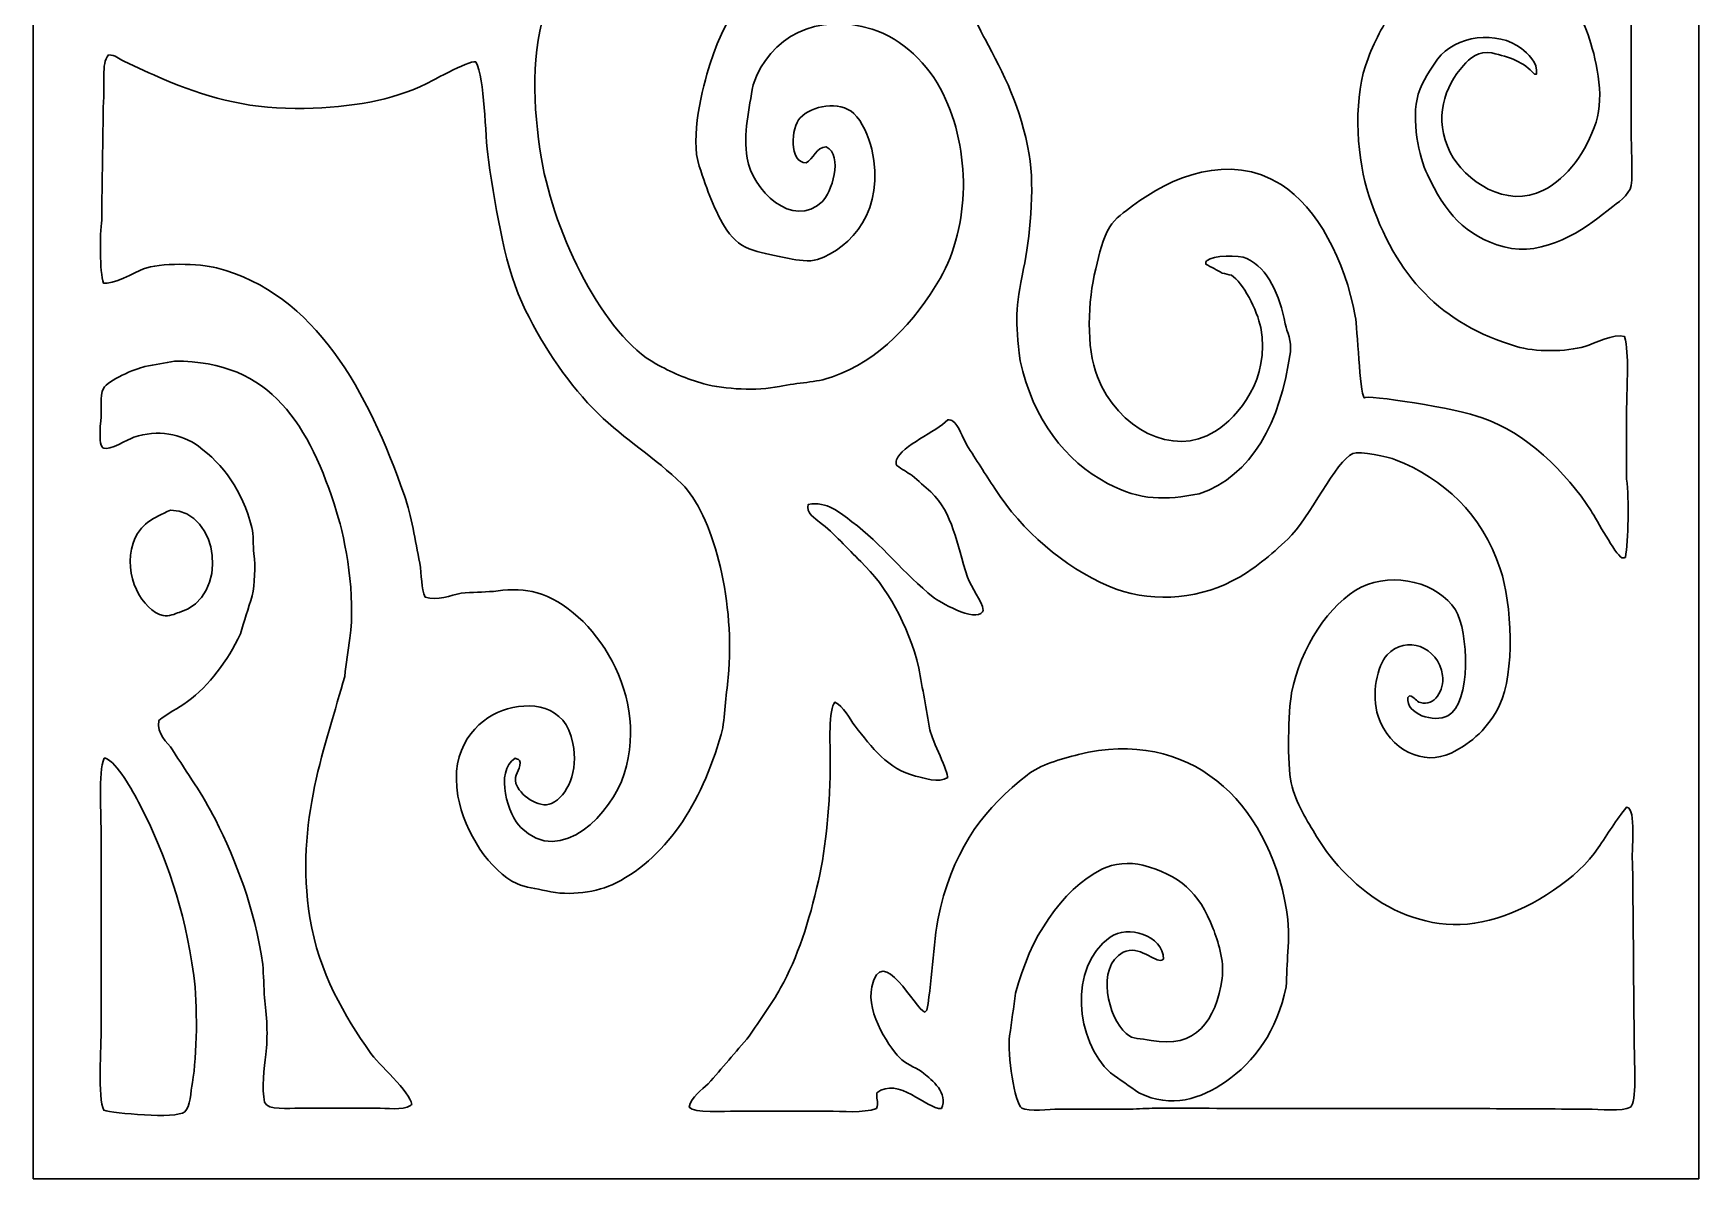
# Model space of a CAD drawing. Header units: centimetres. Extents: x 7.5 to 13.2, y -9 to 9.
# Drawn here: x 7.54 to 13.23, y -9 to -5.08 of the extents above; entities that cross this region are included whole.
import ezdxf

# ---------------------------------------------------------------- set-up
doc = ezdxf.new("R2010")
doc.units = ezdxf.units.CM
doc.header["$MEASUREMENT"] = 0
doc.layers.add('layer 1', color=7, linetype='Continuous')

msp = doc.modelspace()

# ---------------------------------------------------------------- linework, layer by layer
at = {"layer": 'layer 1', "color": 250, "lineweight": 30}
for points, knots in [([(7.53544, 9.00077), (7.53544, 9.00077), (13.22824, 9.00077), (13.22824, 9.00077), (13.22824, 9.00077), (13.22824, 9.00077), (13.22824, -9.00021), (13.22824, -9.00021), (13.22824, -9.00021), (13.22824, -9.00021), (7.53544, -9.00021), (7.53544, -9.00021), (7.53544, -9.00021), (7.53544, -9.00021), (7.53544, 9.00077), (7.53544, 9.00077)], [0, 0, 0, 0, 0.2, 0.2, 0.2, 0.2, 0.4, 0.4, 0.4, 0.4, 0.6, 0.6, 0.6, 0.6, 1, 1, 1, 1]), ([(12.9835, -3.24651), (12.98734, -3.24834), (12.99118, -3.25014), (12.99505, -3.25187), (12.99505, -3.25187), (13.00319, -3.31636), (13.00085, -3.40249), (13.00085, -3.47782), (13.00085, -3.47782), (13.00085, -3.59739), (13.00085, -3.71695), (13.00085, -3.83646), (13.00085, -3.83646), (12.9999, -4.2232), (12.99888, -4.60996), (12.99797, -4.99671), (12.99797, -4.99671), (12.99797, -5.14609), (12.99797, -5.29556), (12.99797, -5.44495), (12.99797, -5.44495), (12.99797, -5.48575), (13.00509, -5.59507), (12.99361, -5.61716), (12.99361, -5.61716), (12.9767, -5.64968), (12.94012, -5.67099), (12.91388, -5.69245), (12.91388, -5.69245), (12.84099, -5.75223), (12.69888, -5.85146), (12.56307, -5.81438), (12.56307, -5.81438), (12.4285, -5.77772), (12.36134, -5.69478), (12.3007, -5.5669), (12.3007, -5.5669), (12.27314, -5.5088), (12.24352, -5.37914), (12.26988, -5.29216), (12.26988, -5.29216), (12.28466, -5.24331), (12.31225, -5.21027), (12.33541, -5.17254), (12.33541, -5.17254), (12.39585, -5.09071), (12.5407, -5.0732), (12.6225, -5.13656), (12.6225, -5.13656), (12.6417, -5.15141), (12.68177, -5.18439), (12.67327, -5.2244), (12.67327, -5.2244), (12.6713, -5.2244), (12.66937, -5.2244), (12.66749, -5.2244), (12.66749, -5.2244), (12.62861, -5.18145), (12.58389, -5.16568), (12.52105, -5.1515), (12.52105, -5.1515), (12.47719, -5.14163), (12.44433, -5.17158), (12.42394, -5.19393), (12.42394, -5.19393), (12.3607, -5.2631), (12.31994, -5.37641), (12.37894, -5.49158), (12.37894, -5.49158), (12.4277, -5.58668), (12.5711, -5.68694), (12.69791, -5.62071), (12.69791, -5.62071), (12.78099, -5.57734), (12.84309, -5.49061), (12.87761, -5.38764), (12.87761, -5.38764), (12.90803, -5.29688), (12.87512, -5.1599), (12.85011, -5.08998), (12.85011, -5.08998), (12.8102, -4.97821), (12.7477, -4.89235), (12.65584, -4.84609), (12.65584, -4.84609), (12.47596, -4.7553), (12.26084, -4.88511), (12.1804, -5.00927), (12.1804, -5.00927), (12.14473, -5.0642), (12.11198, -5.12566), (12.08906, -5.19571), (12.08906, -5.19571), (12.0464, -5.32594), (12.06145, -5.52114), (12.10062, -5.63862), (12.10062, -5.63862), (12.19497, -5.92117), (12.34742, -6.07614), (12.60514, -6.15508), (12.60514, -6.15508), (12.6663, -6.17385), (12.77671, -6.17344), (12.83849, -6.15508), (12.83849, -6.15508), (12.87198, -6.14514), (12.9383, -6.10893), (12.97476, -6.12104), (12.97476, -6.12104), (12.99182, -6.18203), (12.98201, -6.28695), (12.98201, -6.36312), (12.98201, -6.36312), (12.98201, -6.44501), (12.98201, -6.52692), (12.98201, -6.60875), (12.98201, -6.60875), (12.9903, -6.6775), (12.98799, -6.81899), (12.97766, -6.87592), (12.97766, -6.87592), (12.97624, -6.87654), (12.97476, -6.87719), (12.97335, -6.87775), (12.97335, -6.87775), (12.97094, -6.87775), (12.96845, -6.87775), (12.96607, -6.87775), (12.96607, -6.87775), (12.94084, -6.86248), (12.88143, -6.74949), (12.86027, -6.71637), (12.86027, -6.71637), (12.77635, -6.5855), (12.63604, -6.44764), (12.4877, -6.39895), (12.4877, -6.39895), (12.40837, -6.3668), (12.08681, -6.31799), (12.08475, -6.33081), (12.08475, -6.33081), (12.06929, -6.30895), (12.06223, -6.0937), (12.05428, -6.05105), (12.05428, -6.05105), (12.01866, -5.86136), (11.92573, -5.67966), (11.80054, -5.60096), (11.80054, -5.60096), (11.62417, -5.49012), (11.42184, -5.57509), (11.29324, -5.67449), (11.29324, -5.67449), (11.26622, -5.69534), (11.23339, -5.7153), (11.21489, -5.74624), (11.21489, -5.74624), (11.19069, -5.78688), (11.18049, -5.83557), (11.16709, -5.88972), (11.16709, -5.88972), (11.14021, -5.99815), (11.13306, -6.15744), (11.17288, -6.25907), (11.17288, -6.25907), (11.24169, -6.43462), (11.43118, -6.53669), (11.5744, -6.44558), (11.5744, -6.44558), (11.65552, -6.3941), (11.76398, -6.2668), (11.73097, -6.09056), (11.73097, -6.09056), (11.71993, -6.03149), (11.66944, -5.93459), (11.631, -5.91122), (11.631, -5.91122), (11.62033, -5.9088), (11.60973, -5.90646), (11.59907, -5.90405), (11.59907, -5.90405), (11.58072, -5.89389), (11.56233, -5.88367), (11.54395, -5.87357), (11.54395, -5.87357), (11.54395, -5.87059), (11.54395, -5.86761), (11.54395, -5.86459), (11.54395, -5.86459), (11.54544, -5.86343), (11.54686, -5.86222), (11.54831, -5.86104), (11.54831, -5.86104), (11.56519, -5.84334), (11.65813, -5.84177), (11.68317, -5.85386), (11.68317, -5.85386), (11.75755, -5.88968), (11.79446, -5.9769), (11.81512, -6.07799), (11.81512, -6.07799), (11.82076, -6.10583), (11.83753, -6.13698), (11.83245, -6.173), (11.83245, -6.173), (11.79793, -6.41715), (11.70131, -6.59616), (11.52077, -6.65895), (11.52077, -6.65895), (11.40427, -6.67987), (11.32179, -6.68356), (11.20768, -6.62309), (11.20768, -6.62309), (11.06343, -6.54661), (10.95233, -6.40343), (10.90904, -6.20349), (10.90904, -6.20349), (10.89143, -6.06234), (10.89148, -6.02792), (10.92067, -5.8879), (10.92067, -5.8879), (10.94131, -5.78893), (10.95988, -5.61839), (10.93948, -5.49876), (10.93948, -5.49876), (10.91199, -5.33723), (10.85155, -5.22074), (10.78875, -5.10427), (10.78875, -5.10427), (10.76347, -5.05744), (10.73741, -4.99301), (10.70177, -4.95902), (10.70177, -4.95902), (10.64933, -4.90904), (10.56832, -4.87048), (10.50026, -4.84425), (10.50026, -4.84425), (10.4013, -4.80612), (10.29488, -4.78743), (10.19294, -4.81735), (10.19294, -4.81735), (10.0132, -4.87013), (9.91015, -4.99382), (9.84797, -5.19032), (9.84797, -5.19032), (9.82315, -5.26857), (9.77943, -5.44106), (9.8117, -5.53823), (9.8117, -5.53823), (9.83918, -5.62108), (9.86488, -5.69346), (9.90594, -5.75702), (9.90594, -5.75702), (9.95366, -5.83098), (10.02656, -5.83383), (10.11902, -5.85386), (10.11902, -5.85386), (10.14578, -5.85963), (10.18832, -5.8667), (10.21618, -5.85741), (10.21618, -5.85741), (10.33255, -5.81853), (10.44878, -5.68686), (10.40172, -5.48084), (10.40172, -5.48084), (10.39166, -5.43689), (10.36771, -5.38371), (10.34082, -5.35889), (10.34082, -5.35889), (10.29017, -5.31228), (10.19644, -5.33209), (10.15671, -5.37328), (10.15671, -5.37328), (10.12573, -5.40544), (10.11751, -5.52632), (10.17701, -5.5275), (10.17701, -5.5275), (10.20189, -5.51272), (10.21324, -5.47351), (10.24511, -5.47191), (10.24511, -5.47191), (10.30674, -5.5029), (10.2622, -5.63125), (10.23205, -5.66018), (10.23205, -5.66018), (10.13183, -5.7564), (9.9925, -5.61916), (9.97545, -5.51132), (9.97545, -5.51132), (9.96214, -5.42676), (9.98206, -5.3425), (9.99582, -5.26032), (9.99582, -5.26032), (10.05207, -5.09611), (10.21466, -5.01056), (10.40315, -5.07022), (10.40315, -5.07022), (10.50659, -5.10295), (10.59515, -5.18945), (10.64523, -5.29078), (10.64523, -5.29078), (10.74074, -5.48392), (10.73801, -5.74254), (10.6351, -5.92203), (10.6351, -5.92203), (10.54976, -6.07072), (10.42588, -6.20409), (10.26688, -6.25907), (10.26688, -6.25907), (10.20788, -6.27952), (10.15256, -6.27765), (10.08568, -6.29139), (10.08568, -6.29139), (10.00686, -6.30759), (9.9009, -6.30159), (9.8276, -6.2824), (9.8276, -6.2824), (9.76916, -6.26708), (9.71385, -6.2418), (9.66384, -6.21423), (9.66384, -6.21423), (9.48769, -6.11746), (9.31728, -5.77707), (9.2724, -5.51315), (9.2724, -5.51315), (9.24278, -5.33846), (9.23617, -5.13687), (9.2913, -4.98769), (9.2913, -4.98769), (9.30536, -4.94959), (9.37084, -4.90393), (9.39853, -4.87656), (9.39853, -4.87656), (9.47712, -4.7988), (9.55686, -4.66968), (9.61017, -4.56096), (9.61017, -4.56096), (9.66041, -4.45856), (9.69543, -4.34446), (9.73485, -4.2292), (9.73485, -4.2292), (9.74556, -4.19798), (9.75718, -4.11276), (9.77836, -4.10013), (9.77836, -4.10013), (9.79511, -4.09061), (9.83318, -4.1175), (9.85081, -4.12517), (9.85081, -4.12517), (9.88511, -4.14011), (10.00081, -4.1677), (10.04941, -4.15565), (10.04941, -4.15565), (10.07021, -4.15052), (10.11434, -4.11385), (10.13639, -4.11981), (10.13639, -4.11981), (10.16831, -4.12845), (10.19099, -4.2135), (10.20743, -4.24709), (10.20743, -4.24709), (10.2471, -4.32826), (10.29992, -4.40089), (10.34659, -4.47489), (10.34659, -4.47489), (10.38933, -4.52185), (10.43184, -4.56905), (10.47417, -4.61656), (10.47417, -4.61656), (10.59723, -4.72356), (10.73041, -4.79913), (10.90904, -4.84068), (10.90904, -4.84068), (10.99514, -4.86067), (11.08059, -4.84609), (11.16709, -4.84609), (11.16709, -4.84609), (11.25444, -4.82797), (11.34544, -4.81697), (11.42073, -4.77972), (11.42073, -4.77972), (11.47437, -4.75324), (11.52592, -4.71149), (11.57296, -4.67574), (11.57296, -4.67574), (11.69715, -4.58137), (11.80737, -4.4827), (11.89478, -4.34394), (11.89478, -4.34394), (11.95677, -4.2456), (12.00067, -4.13257), (12.04843, -4.01578), (12.04843, -4.01578), (12.062, -3.98264), (12.06792, -3.90543), (12.10352, -3.90102), (12.10352, -3.90102), (12.12992, -3.91849), (12.19478, -4.08173), (12.21667, -4.1234), (12.21667, -4.1234), (12.31234, -4.30658), (12.47972, -4.53991), (12.65002, -4.62729), (12.65002, -4.62729), (12.70258, -4.65422), (12.77455, -4.70686), (12.85447, -4.68827), (12.85447, -4.68827), (12.85684, -4.68528), (12.85928, -4.68225), (12.86172, -4.67925), (12.86172, -4.67925), (12.8608, -4.64239), (12.82834, -4.60258), (12.81384, -4.57706), (12.81384, -4.57706), (12.78011, -4.51757), (12.74549, -4.44464), (12.72252, -4.3762), (12.72252, -4.3762), (12.67644, -4.2387), (12.67141, -3.99967), (12.69501, -3.82211), (12.69501, -3.82211), (12.69646, -3.77551), (12.69791, -3.72891), (12.69936, -3.68222), (12.69936, -3.68222), (12.70895, -3.60935), (12.69163, -3.53245), (12.68336, -3.47065), (12.68336, -3.47065), (12.68066, -3.45036), (12.68026, -3.40123), (12.68776, -3.38998), (12.68776, -3.38998), (12.69547, -3.37842), (12.81618, -3.3652), (12.83703, -3.35771), (12.83703, -3.35771), (12.89535, -3.33661), (12.94217, -3.28959), (12.9835, -3.24651)], [0, 0, 0, 0, 0.0089286, 0.0089286, 0.0089286, 0.0089286, 0.0178571, 0.0178571, 0.0178571, 0.0178571, 0.0267857, 0.0267857, 0.0267857, 0.0267857, 0.0357143, 0.0357143, 0.0357143, 0.0357143, 0.0446429, 0.0446429, 0.0446429, 0.0446429, 0.0535714, 0.0535714, 0.0535714, 0.0535714, 0.0625, 0.0625, 0.0625, 0.0625, 0.0714286, 0.0714286, 0.0714286, 0.0714286, 0.0803571, 0.0803571, 0.0803571, 0.0803571, 0.0892857, 0.0892857, 0.0892857, 0.0892857, 0.0982143, 0.0982143, 0.0982143, 0.0982143, 0.1071429, 0.1071429, 0.1071429, 0.1071429, 0.1160714, 0.1160714, 0.1160714, 0.1160714, 0.125, 0.125, 0.125, 0.125, 0.1339286, 0.1339286, 0.1339286, 0.1339286, 0.1428571, 0.1428571, 0.1428571, 0.1428571, 0.1517857, 0.1517857, 0.1517857, 0.1517857, 0.1607143, 0.1607143, 0.1607143, 0.1607143, 0.1696429, 0.1696429, 0.1696429, 0.1696429, 0.1785714, 0.1785714, 0.1785714, 0.1785714, 0.1875, 0.1875, 0.1875, 0.1875, 0.1964286, 0.1964286, 0.1964286, 0.1964286, 0.2053571, 0.2053571, 0.2053571, 0.2053571, 0.2142857, 0.2142857, 0.2142857, 0.2142857, 0.2232143, 0.2232143, 0.2232143, 0.2232143, 0.2321429, 0.2321429, 0.2321429, 0.2321429, 0.2410714, 0.2410714, 0.2410714, 0.2410714, 0.25, 0.25, 0.25, 0.25, 0.2589286, 0.2589286, 0.2589286, 0.2589286, 0.2678571, 0.2678571, 0.2678571, 0.2678571, 0.2767857, 0.2767857, 0.2767857, 0.2767857, 0.2857143, 0.2857143, 0.2857143, 0.2857143, 0.2946429, 0.2946429, 0.2946429, 0.2946429, 0.3035714, 0.3035714, 0.3035714, 0.3035714, 0.3125, 0.3125, 0.3125, 0.3125, 0.3214286, 0.3214286, 0.3214286, 0.3214286, 0.3303571, 0.3303571, 0.3303571, 0.3303571, 0.3392857, 0.3392857, 0.3392857, 0.3392857, 0.3482143, 0.3482143, 0.3482143, 0.3482143, 0.3571429, 0.3571429, 0.3571429, 0.3571429, 0.3660714, 0.3660714, 0.3660714, 0.3660714, 0.375, 0.375, 0.375, 0.375, 0.3839286, 0.3839286, 0.3839286, 0.3839286, 0.3928571, 0.3928571, 0.3928571, 0.3928571, 0.4017857, 0.4017857, 0.4017857, 0.4017857, 0.4107143, 0.4107143, 0.4107143, 0.4107143, 0.4196429, 0.4196429, 0.4196429, 0.4196429, 0.4285714, 0.4285714, 0.4285714, 0.4285714, 0.4375, 0.4375, 0.4375, 0.4375, 0.4464286, 0.4464286, 0.4464286, 0.4464286, 0.4553571, 0.4553571, 0.4553571, 0.4553571, 0.4642857, 0.4642857, 0.4642857, 0.4642857, 0.4732143, 0.4732143, 0.4732143, 0.4732143, 0.4821429, 0.4821429, 0.4821429, 0.4821429, 0.4910714, 0.4910714, 0.4910714, 0.4910714, 0.5, 0.5, 0.5, 0.5, 0.5089286, 0.5089286, 0.5089286, 0.5089286, 0.5178571, 0.5178571, 0.5178571, 0.5178571, 0.5267857, 0.5267857, 0.5267857, 0.5267857, 0.5357143, 0.5357143, 0.5357143, 0.5357143, 0.5446429, 0.5446429, 0.5446429, 0.5446429, 0.5535714, 0.5535714, 0.5535714, 0.5535714, 0.5625, 0.5625, 0.5625, 0.5625, 0.5714286, 0.5714286, 0.5714286, 0.5714286, 0.5803571, 0.5803571, 0.5803571, 0.5803571, 0.5892857, 0.5892857, 0.5892857, 0.5892857, 0.5982143, 0.5982143, 0.5982143, 0.5982143, 0.6071429, 0.6071429, 0.6071429, 0.6071429, 0.6160714, 0.6160714, 0.6160714, 0.6160714, 0.625, 0.625, 0.625, 0.625, 0.6339286, 0.6339286, 0.6339286, 0.6339286, 0.6428571, 0.6428571, 0.6428571, 0.6428571, 0.6517857, 0.6517857, 0.6517857, 0.6517857, 0.6607143, 0.6607143, 0.6607143, 0.6607143, 0.6696429, 0.6696429, 0.6696429, 0.6696429, 0.6785714, 0.6785714, 0.6785714, 0.6785714, 0.6875, 0.6875, 0.6875, 0.6875, 0.6964286, 0.6964286, 0.6964286, 0.6964286, 0.7053571, 0.7053571, 0.7053571, 0.7053571, 0.7142857, 0.7142857, 0.7142857, 0.7142857, 0.7232143, 0.7232143, 0.7232143, 0.7232143, 0.7321429, 0.7321429, 0.7321429, 0.7321429, 0.7410714, 0.7410714, 0.7410714, 0.7410714, 0.75, 0.75, 0.75, 0.75, 0.7589286, 0.7589286, 0.7589286, 0.7589286, 0.7678571, 0.7678571, 0.7678571, 0.7678571, 0.7767857, 0.7767857, 0.7767857, 0.7767857, 0.7857143, 0.7857143, 0.7857143, 0.7857143, 0.7946429, 0.7946429, 0.7946429, 0.7946429, 0.8035714, 0.8035714, 0.8035714, 0.8035714, 0.8125, 0.8125, 0.8125, 0.8125, 0.8214286, 0.8214286, 0.8214286, 0.8214286, 0.8303571, 0.8303571, 0.8303571, 0.8303571, 0.8392857, 0.8392857, 0.8392857, 0.8392857, 0.8482143, 0.8482143, 0.8482143, 0.8482143, 0.8571429, 0.8571429, 0.8571429, 0.8571429, 0.8660714, 0.8660714, 0.8660714, 0.8660714, 0.875, 0.875, 0.875, 0.875, 0.8839286, 0.8839286, 0.8839286, 0.8839286, 0.8928571, 0.8928571, 0.8928571, 0.8928571, 0.9017857, 0.9017857, 0.9017857, 0.9017857, 0.9107143, 0.9107143, 0.9107143, 0.9107143, 0.9196429, 0.9196429, 0.9196429, 0.9196429, 0.9285714, 0.9285714, 0.9285714, 0.9285714, 0.9375, 0.9375, 0.9375, 0.9375, 0.9464286, 0.9464286, 0.9464286, 0.9464286, 0.9553571, 0.9553571, 0.9553571, 0.9553571, 0.9642857, 0.9642857, 0.9642857, 0.9642857, 0.9732143, 0.9732143, 0.9732143, 0.9732143, 0.9821429, 0.9821429, 0.9821429, 0.9821429, 1, 1, 1, 1]), ([(7.79232, -5.15806), (7.81639, -5.15778), (7.82773, -5.17204), (7.84456, -5.1796), (7.84456, -5.1796), (7.8905, -5.20051), (7.93635, -5.22148), (7.98226, -5.24234), (7.98226, -5.24234), (8.11486, -5.29818), (8.25654, -5.34092), (8.43021, -5.34097), (8.43021, -5.34097), (8.59881, -5.341), (8.73257, -5.31994), (8.85642, -5.26745), (8.85642, -5.26745), (8.89068, -5.25295), (9.02255, -5.17582), (9.04777, -5.18142), (9.04777, -5.18142), (9.08108, -5.24144), (9.0775, -5.42614), (9.0912, -5.51671), (9.0912, -5.51671), (9.11937, -5.7027), (9.14856, -5.89105), (9.21731, -6.02959), (9.21731, -6.02959), (9.28475, -6.16539), (9.36773, -6.28806), (9.4667, -6.38461), (9.4667, -6.38461), (9.556, -6.47185), (9.66284, -6.53656), (9.75227, -6.62491), (9.75227, -6.62491), (9.85709, -6.72856), (9.93097, -7.01219), (9.91314, -7.26152), (9.91314, -7.26152), (9.90638, -7.32721), (9.89961, -7.39303), (9.89284, -7.45874), (9.89284, -7.45874), (9.827, -7.70117), (9.71118, -7.89519), (9.52611, -7.98952), (9.52611, -7.98952), (9.46459, -8.02083), (9.36793, -8.03512), (9.28986, -8.01647), (9.28986, -8.01647), (9.25065, -8.00702), (9.222, -8.00674), (9.18833, -7.99134), (9.18833, -7.99134), (9.09769, -7.94979), (9.00909, -7.81726), (8.98688, -7.69184), (8.98688, -7.69184), (8.95799, -7.52926), (9.05055, -7.43081), (9.13909, -7.39954), (9.13909, -7.39954), (9.23175, -7.3669), (9.35575, -7.37637), (9.37971, -7.51257), (9.37971, -7.51257), (9.39942, -7.60521), (9.36174, -7.69159), (9.3072, -7.717), (9.3072, -7.717), (9.26265, -7.73774), (9.19581, -7.6856), (9.18541, -7.64879), (9.18541, -7.64879), (9.17701, -7.61898), (9.19876, -7.60591), (9.19994, -7.57711), (9.19994, -7.57711), (9.19758, -7.57137), (9.19729, -7.56954), (9.19272, -7.56637), (9.19272, -7.56637), (9.18929, -7.56518), (9.18594, -7.56394), (9.18253, -7.56274), (9.18253, -7.56274), (9.10952, -7.60878), (9.16101, -7.75986), (9.20141, -7.79946), (9.20141, -7.79946), (9.34072, -7.93604), (9.51364, -7.74862), (9.55508, -7.61654), (9.55508, -7.61654), (9.64751, -7.32198), (9.42643, -7.03219), (9.24052, -6.9925), (9.24052, -6.9925), (9.20354, -6.98464), (9.14805, -6.9851), (9.10866, -6.9925), (9.10866, -6.9925), (9.07188, -6.99433), (9.03519, -6.99612), (8.99842, -6.9979), (8.99842, -6.9979), (8.96112, -7.00625), (8.91836, -7.02509), (8.87521, -7.01224), (8.87521, -7.01224), (8.85955, -6.98334), (8.86454, -6.93577), (8.85642, -6.89569), (8.85642, -6.89569), (8.84083, -6.81907), (8.82868, -6.7338), (8.8042, -6.66433), (8.8042, -6.66433), (8.67888, -6.3083), (8.50076, -5.97434), (8.16196, -5.88608), (8.16196, -5.88608), (8.10511, -5.87128), (7.96583, -5.86737), (7.91268, -5.88972), (7.91268, -5.88972), (7.88284, -5.90224), (7.80564, -5.94446), (7.77497, -5.93814), (7.77497, -5.93814), (7.76207, -5.90028), (7.76302, -5.77293), (7.76913, -5.72292), (7.76913, -5.72292), (7.77112, -5.58724), (7.77302, -5.45155), (7.77497, -5.31587), (7.77497, -5.31587), (7.78175, -5.2608), (7.76621, -5.18827), (7.79232, -5.15806)], [0, 0, 0, 0, 0.027027, 0.027027, 0.027027, 0.027027, 0.0540541, 0.0540541, 0.0540541, 0.0540541, 0.0810811, 0.0810811, 0.0810811, 0.0810811, 0.1081081, 0.1081081, 0.1081081, 0.1081081, 0.1351351, 0.1351351, 0.1351351, 0.1351351, 0.1621622, 0.1621622, 0.1621622, 0.1621622, 0.1891892, 0.1891892, 0.1891892, 0.1891892, 0.2162162, 0.2162162, 0.2162162, 0.2162162, 0.2432432, 0.2432432, 0.2432432, 0.2432432, 0.2702703, 0.2702703, 0.2702703, 0.2702703, 0.2972973, 0.2972973, 0.2972973, 0.2972973, 0.3243243, 0.3243243, 0.3243243, 0.3243243, 0.3513514, 0.3513514, 0.3513514, 0.3513514, 0.3783784, 0.3783784, 0.3783784, 0.3783784, 0.4054054, 0.4054054, 0.4054054, 0.4054054, 0.4324324, 0.4324324, 0.4324324, 0.4324324, 0.4594595, 0.4594595, 0.4594595, 0.4594595, 0.4864865, 0.4864865, 0.4864865, 0.4864865, 0.5135135, 0.5135135, 0.5135135, 0.5135135, 0.5405405, 0.5405405, 0.5405405, 0.5405405, 0.5675676, 0.5675676, 0.5675676, 0.5675676, 0.5945946, 0.5945946, 0.5945946, 0.5945946, 0.6216216, 0.6216216, 0.6216216, 0.6216216, 0.6486486, 0.6486486, 0.6486486, 0.6486486, 0.6756757, 0.6756757, 0.6756757, 0.6756757, 0.7027027, 0.7027027, 0.7027027, 0.7027027, 0.7297297, 0.7297297, 0.7297297, 0.7297297, 0.7567568, 0.7567568, 0.7567568, 0.7567568, 0.7837838, 0.7837838, 0.7837838, 0.7837838, 0.8108108, 0.8108108, 0.8108108, 0.8108108, 0.8378378, 0.8378378, 0.8378378, 0.8378378, 0.8648649, 0.8648649, 0.8648649, 0.8648649, 0.8918919, 0.8918919, 0.8918919, 0.8918919, 0.9189189, 0.9189189, 0.9189189, 0.9189189, 0.9459459, 0.9459459, 0.9459459, 0.9459459, 1, 1, 1, 1]), ([(8.0185, -6.20531), (8.34972, -6.20199), (8.48062, -6.42746), (8.57224, -6.71992), (8.57224, -6.71992), (8.60335, -6.81912), (8.63851, -7.00789), (8.61723, -7.15211), (8.61723, -7.15211), (8.6114, -7.19572), (8.60563, -7.23941), (8.59979, -7.28296), (8.59979, -7.28296), (8.53741, -7.51261), (8.42816, -7.78177), (8.48091, -8.10795), (8.48091, -8.10795), (8.51174, -8.29823), (8.60036, -8.44444), (8.68675, -8.56876), (8.68675, -8.56876), (8.71152, -8.60442), (8.82595, -8.70565), (8.82888, -8.74624), (8.82888, -8.74624), (8.82741, -8.7475), (8.82598, -8.7487), (8.82452, -8.74987), (8.82452, -8.74987), (8.79871, -8.76717), (8.74267, -8.75881), (8.70709, -8.75881), (8.70709, -8.75881), (8.61913, -8.75881), (8.5312, -8.75881), (8.44323, -8.75881), (8.44323, -8.75881), (8.40968, -8.75881), (8.3374, -8.76731), (8.3258, -8.73912), (8.3258, -8.73912), (8.31614, -8.69325), (8.3243, -8.61924), (8.33019, -8.5759), (8.33019, -8.5759), (8.33831, -8.51561), (8.33312, -8.43609), (8.3258, -8.38227), (8.3258, -8.38227), (8.32386, -8.34396), (8.32197, -8.30572), (8.32, -8.26748), (8.32, -8.26748), (8.29117, -8.07182), (8.22875, -7.91557), (8.1577, -7.77259), (8.1577, -7.77259), (8.11517, -7.68712), (8.05986, -7.61237), (8.01125, -7.53404), (8.01125, -7.53404), (7.99413, -7.50649), (7.95541, -7.48118), (7.96488, -7.43365), (7.96488, -7.43365), (7.99457, -7.40772), (8.02916, -7.39331), (8.06199, -7.36909), (8.06199, -7.36909), (8.13753, -7.31336), (8.19849, -7.23168), (8.24323, -7.13776), (8.24323, -7.13776), (8.25674, -7.09415), (8.27024, -7.05046), (8.28375, -7.0069), (8.28375, -7.0069), (8.29208, -6.96762), (8.29547, -6.90747), (8.28958, -6.86343), (8.28958, -6.86343), (8.28531, -6.8316), (8.28926, -6.80076), (8.28231, -6.7737), (8.28231, -6.7737), (8.24933, -6.64577), (8.18544, -6.55848), (8.09965, -6.49579), (8.09965, -6.49579), (8.04233, -6.45388), (7.96059, -6.43745), (7.87937, -6.46529), (7.87937, -6.46529), (7.85925, -6.47217), (7.79502, -6.51093), (7.77645, -6.50296), (7.77645, -6.50296), (7.77113, -6.50001), (7.77013, -6.4987), (7.7677, -6.49223), (7.7677, -6.49223), (7.76121, -6.47479), (7.76355, -6.43023), (7.76625, -6.40974), (7.76625, -6.40974), (7.77095, -6.37457), (7.76134, -6.32353), (7.77497, -6.29858), (7.77497, -6.29858), (7.79085, -6.26949), (7.88309, -6.23188), (7.91701, -6.22324), (7.91701, -6.22324), (7.95087, -6.21725), (7.98467, -6.21132), (8.0185, -6.20531)], [0, 0, 0, 0, 0.0333333, 0.0333333, 0.0333333, 0.0333333, 0.0666667, 0.0666667, 0.0666667, 0.0666667, 0.1, 0.1, 0.1, 0.1, 0.1333333, 0.1333333, 0.1333333, 0.1333333, 0.1666667, 0.1666667, 0.1666667, 0.1666667, 0.2, 0.2, 0.2, 0.2, 0.2333333, 0.2333333, 0.2333333, 0.2333333, 0.2666667, 0.2666667, 0.2666667, 0.2666667, 0.3, 0.3, 0.3, 0.3, 0.3333333, 0.3333333, 0.3333333, 0.3333333, 0.3666667, 0.3666667, 0.3666667, 0.3666667, 0.4, 0.4, 0.4, 0.4, 0.4333333, 0.4333333, 0.4333333, 0.4333333, 0.4666667, 0.4666667, 0.4666667, 0.4666667, 0.5, 0.5, 0.5, 0.5, 0.5333333, 0.5333333, 0.5333333, 0.5333333, 0.5666667, 0.5666667, 0.5666667, 0.5666667, 0.6, 0.6, 0.6, 0.6, 0.6333333, 0.6333333, 0.6333333, 0.6333333, 0.6666667, 0.6666667, 0.6666667, 0.6666667, 0.7, 0.7, 0.7, 0.7, 0.7333333, 0.7333333, 0.7333333, 0.7333333, 0.7666667, 0.7666667, 0.7666667, 0.7666667, 0.8, 0.8, 0.8, 0.8, 0.8333333, 0.8333333, 0.8333333, 0.8333333, 0.8666667, 0.8666667, 0.8666667, 0.8666667, 0.9, 0.9, 0.9, 0.9, 0.9333333, 0.9333333, 0.9333333, 0.9333333, 1, 1, 1, 1]), ([(10.66114, -6.40616), (10.66883, -6.40569), (10.67471, -6.40596), (10.67858, -6.40974), (10.67858, -6.40974), (10.69822, -6.42304), (10.71379, -6.4691), (10.72639, -6.49223), (10.72639, -6.49223), (10.75829, -6.54185), (10.79022, -6.59146), (10.82209, -6.64102), (10.82209, -6.64102), (10.91612, -6.78552), (11.05657, -6.90787), (11.212, -6.97456), (11.212, -6.97456), (11.34314, -7.03087), (11.50555, -7.02268), (11.63387, -6.95662), (11.63387, -6.95662), (11.70566, -6.91975), (11.76668, -6.86757), (11.82374, -6.81321), (11.82374, -6.81321), (11.89777, -6.74285), (11.98897, -6.54444), (12.04556, -6.52092), (12.04556, -6.52092), (12.07037, -6.51061), (12.16827, -6.5331), (12.19198, -6.5424), (12.19198, -6.5424), (12.35627, -6.60704), (12.48742, -6.72591), (12.55004, -6.91545), (12.55004, -6.91545), (12.58915, -7.03387), (12.60144, -7.26936), (12.54715, -7.38161), (12.54715, -7.38161), (12.50989, -7.45871), (12.45334, -7.50975), (12.38185, -7.5448), (12.38185, -7.5448), (12.28954, -7.5902), (12.17094, -7.53589), (12.13252, -7.41932), (12.13252, -7.41932), (12.10785, -7.34434), (12.12978, -7.24575), (12.16296, -7.20951), (12.16296, -7.20951), (12.22681, -7.13977), (12.33871, -7.18031), (12.35286, -7.27942), (12.35286, -7.27942), (12.36018, -7.33031), (12.32403, -7.38681), (12.27753, -7.37268), (12.27753, -7.37268), (12.26198, -7.36793), (12.25712, -7.35229), (12.23983, -7.34936), (12.23983, -7.34936), (12.23783, -7.35115), (12.23599, -7.35297), (12.23401, -7.35479), (12.23401, -7.35479), (12.22684, -7.41259), (12.32473, -7.44238), (12.37028, -7.41748), (12.37028, -7.41748), (12.45159, -7.37308), (12.44241, -7.12899), (12.3964, -7.0553), (12.3964, -7.0553), (12.33915, -6.96373), (12.18684, -6.92288), (12.07452, -6.97819), (12.07452, -6.97819), (11.96622, -7.03152), (11.86594, -7.18702), (11.83684, -7.33859), (11.83684, -7.33859), (11.82493, -7.40052), (11.82158, -7.58535), (11.83538, -7.64701), (11.83538, -7.64701), (11.85103, -7.71694), (11.89086, -7.7777), (11.92233, -7.82996), (11.92233, -7.82996), (12.03218, -8.01212), (12.26314, -8.1946), (12.53841, -8.10968), (12.53841, -8.10968), (12.66205, -8.07159), (12.81574, -7.97324), (12.88491, -7.86942), (12.88491, -7.86942), (12.91552, -7.82343), (12.9476, -7.77133), (12.98201, -7.72955), (12.98201, -7.72955), (13.01721, -7.73419), (12.99645, -7.87982), (13.0023, -7.92854), (13.0023, -7.92854), (13.00428, -8.13712), (13.00615, -8.34583), (13.00814, -8.55439), (13.00814, -8.55439), (13.00814, -8.6042), (13.01767, -8.74117), (12.99505, -8.75524), (12.99505, -8.75524), (12.97015, -8.77197), (12.88584, -8.7624), (12.84864, -8.7624), (12.84864, -8.7624), (12.72981, -8.7618), (12.61092, -8.76123), (12.49208, -8.76059), (12.49208, -8.76059), (12.2582, -8.76059), (12.02425, -8.76059), (11.79038, -8.76059), (11.79038, -8.76059), (11.65078, -8.76001), (11.51111, -8.75946), (11.37147, -8.75881), (11.37147, -8.75881), (11.34251, -8.76001), (11.31352, -8.76123), (11.28453, -8.7624), (11.28453, -8.7624), (11.20333, -8.7624), (11.1221, -8.7624), (11.04098, -8.7624), (11.04098, -8.7624), (11.01111, -8.7624), (10.93607, -8.77172), (10.91488, -8.75881), (10.91488, -8.75881), (10.88943, -8.74336), (10.86484, -8.57372), (10.87282, -8.51135), (10.87282, -8.51135), (10.87957, -8.46293), (10.88633, -8.4145), (10.89314, -8.36609), (10.89314, -8.36609), (10.94221, -8.17787), (11.0469, -8.01384), (11.19029, -7.94112), (11.19029, -7.94112), (11.22754, -7.92224), (11.28401, -7.91671), (11.32796, -7.92854), (11.32796, -7.92854), (11.4532, -7.96237), (11.51997, -8.01911), (11.56865, -8.14553), (11.56865, -8.14553), (11.58389, -8.18516), (11.60777, -8.25281), (11.59907, -8.31588), (11.59907, -8.31588), (11.57932, -8.45933), (11.50737, -8.55729), (11.35699, -8.52747), (11.35699, -8.52747), (11.31669, -8.51951), (11.29645, -8.526), (11.27145, -8.50416), (11.27145, -8.50416), (11.21057, -8.45127), (11.16482, -8.27623), (11.26133, -8.22621), (11.26133, -8.22621), (11.31515, -8.19835), (11.36911, -8.2627), (11.39323, -8.25314), (11.39323, -8.25314), (11.39518, -8.25197), (11.39712, -8.25074), (11.399, -8.24954), (11.399, -8.24954), (11.39735, -8.1663), (11.27519, -8.13179), (11.21635, -8.17426), (11.21635, -8.17426), (11.07247, -8.27804), (11.09741, -8.52882), (11.21781, -8.63867), (11.21781, -8.63867), (11.25023, -8.66138), (11.28256, -8.68409), (11.31494, -8.70684), (11.31494, -8.70684), (11.42607, -8.76162), (11.52748, -8.72676), (11.61066, -8.66915), (11.61066, -8.66915), (11.70912, -8.60094), (11.78709, -8.49547), (11.81797, -8.34463), (11.81797, -8.34463), (11.81988, -8.30456), (11.82184, -8.26446), (11.82374, -8.22443), (11.82374, -8.22443), (11.82904, -8.18309), (11.82624, -8.12105), (11.81938, -8.08098), (11.81938, -8.08098), (11.75593, -7.70606), (11.48398, -7.45669), (11.10769, -7.55018), (11.10769, -7.55018), (11.04926, -7.56473), (10.97581, -7.58546), (10.93223, -7.62015), (10.93223, -7.62015), (10.79167, -7.73213), (10.69088, -7.85368), (10.63655, -8.07382), (10.63655, -8.07382), (10.60976, -8.18211), (10.61138, -8.30752), (10.59011, -8.42354), (10.59011, -8.42354), (10.58771, -8.42592), (10.58534, -8.42826), (10.58293, -8.43063), (10.58293, -8.43063), (10.55132, -8.42298), (10.43619, -8.18864), (10.40172, -8.34463), (10.40172, -8.34463), (10.38163, -8.43516), (10.4674, -8.56181), (10.50459, -8.59388), (10.50459, -8.59388), (10.52658, -8.61284), (10.55785, -8.62236), (10.58, -8.64048), (10.58, -8.64048), (10.60524, -8.66111), (10.66611, -8.70844), (10.63945, -8.76059), (10.63945, -8.76059), (10.59011, -8.76316), (10.49106, -8.64843), (10.4191, -8.70684), (10.4191, -8.70684), (10.41563, -8.72388), (10.42475, -8.73816), (10.42054, -8.75341), (10.42054, -8.75341), (10.41957, -8.75586), (10.4186, -8.75824), (10.41761, -8.76059), (10.41761, -8.76059), (10.3718, -8.77649), (10.30235, -8.76961), (10.24805, -8.76961), (10.24805, -8.76961), (10.14315, -8.76961), (10.0383, -8.76961), (9.93347, -8.76961), (9.93347, -8.76961), (9.90387, -8.76962), (9.78969, -8.77564), (9.77836, -8.75704), (9.77836, -8.75704), (9.77786, -8.75642), (9.77739, -8.75586), (9.77694, -8.75524), (9.77694, -8.75524), (9.78365, -8.72007), (9.82172, -8.69642), (9.84214, -8.67635), (9.84214, -8.67635), (9.88903, -8.62193), (9.93586, -8.56756), (9.98273, -8.51318), (9.98273, -8.51318), (10.01834, -8.45829), (10.05732, -8.40688), (10.09005, -8.3482), (10.09005, -8.3482), (10.14831, -8.24345), (10.18774, -8.12027), (10.21904, -7.98235), (10.21904, -7.98235), (10.24578, -7.86434), (10.25915, -7.71494), (10.25959, -7.57173), (10.25959, -7.57173), (10.25978, -7.51821), (10.25268, -7.39335), (10.27561, -7.37092), (10.27561, -7.37092), (10.30552, -7.3852), (10.32429, -7.42666), (10.34512, -7.45335), (10.34512, -7.45335), (10.40023, -7.52412), (10.45794, -7.60085), (10.551, -7.6237), (10.551, -7.6237), (10.57873, -7.63052), (10.63084, -7.64858), (10.66114, -7.62905), (10.66114, -7.62905), (10.66367, -7.61184), (10.60869, -7.50237), (10.60024, -7.46591), (10.60024, -7.46591), (10.58771, -7.39539), (10.57515, -7.32483), (10.56257, -7.25432), (10.56257, -7.25432), (10.52604, -7.10406), (10.45305, -6.97639), (10.36403, -6.89028), (10.36403, -6.89028), (10.31785, -6.8457), (10.27388, -6.79433), (10.22337, -6.7558), (10.22337, -6.7558), (10.20911, -6.74486), (10.17454, -6.72186), (10.18423, -6.69481), (10.18423, -6.69481), (10.24881, -6.68234), (10.29389, -6.72423), (10.33358, -6.75405), (10.33358, -6.75405), (10.43472, -6.83004), (10.51281, -6.93309), (10.61192, -7.01224), (10.61192, -7.01224), (10.62706, -7.02436), (10.75562, -7.10017), (10.78002, -7.06249), (10.78002, -7.06249), (10.78102, -7.06066), (10.78198, -7.05884), (10.78291, -7.05709), (10.78291, -7.05709), (10.77763, -7.02371), (10.74109, -6.97925), (10.72934, -6.94411), (10.72934, -6.94411), (10.68901, -6.82413), (10.68093, -6.72778), (10.60317, -6.65179), (10.60317, -6.65179), (10.58189, -6.6333), (10.5607, -6.61472), (10.53937, -6.59624), (10.53937, -6.59624), (10.52203, -6.58489), (10.50459, -6.57354), (10.48723, -6.56212), (10.48723, -6.56212), (10.48397, -6.55711), (10.48393, -6.54878), (10.48581, -6.5424), (10.48581, -6.5424), (10.50552, -6.49355), (10.62237, -6.44554), (10.66114, -6.40616)], [0, 0, 0, 0, 0.0105263, 0.0105263, 0.0105263, 0.0105263, 0.0210526, 0.0210526, 0.0210526, 0.0210526, 0.0315789, 0.0315789, 0.0315789, 0.0315789, 0.0421053, 0.0421053, 0.0421053, 0.0421053, 0.0526316, 0.0526316, 0.0526316, 0.0526316, 0.0631579, 0.0631579, 0.0631579, 0.0631579, 0.0736842, 0.0736842, 0.0736842, 0.0736842, 0.0842105, 0.0842105, 0.0842105, 0.0842105, 0.0947368, 0.0947368, 0.0947368, 0.0947368, 0.1052632, 0.1052632, 0.1052632, 0.1052632, 0.1157895, 0.1157895, 0.1157895, 0.1157895, 0.1263158, 0.1263158, 0.1263158, 0.1263158, 0.1368421, 0.1368421, 0.1368421, 0.1368421, 0.1473684, 0.1473684, 0.1473684, 0.1473684, 0.1578947, 0.1578947, 0.1578947, 0.1578947, 0.1684211, 0.1684211, 0.1684211, 0.1684211, 0.1789474, 0.1789474, 0.1789474, 0.1789474, 0.1894737, 0.1894737, 0.1894737, 0.1894737, 0.2, 0.2, 0.2, 0.2, 0.2105263, 0.2105263, 0.2105263, 0.2105263, 0.2210526, 0.2210526, 0.2210526, 0.2210526, 0.2315789, 0.2315789, 0.2315789, 0.2315789, 0.2421053, 0.2421053, 0.2421053, 0.2421053, 0.2526316, 0.2526316, 0.2526316, 0.2526316, 0.2631579, 0.2631579, 0.2631579, 0.2631579, 0.2736842, 0.2736842, 0.2736842, 0.2736842, 0.2842105, 0.2842105, 0.2842105, 0.2842105, 0.2947368, 0.2947368, 0.2947368, 0.2947368, 0.3052632, 0.3052632, 0.3052632, 0.3052632, 0.3157895, 0.3157895, 0.3157895, 0.3157895, 0.3263158, 0.3263158, 0.3263158, 0.3263158, 0.3368421, 0.3368421, 0.3368421, 0.3368421, 0.3473684, 0.3473684, 0.3473684, 0.3473684, 0.3578947, 0.3578947, 0.3578947, 0.3578947, 0.3684211, 0.3684211, 0.3684211, 0.3684211, 0.3789474, 0.3789474, 0.3789474, 0.3789474, 0.3894737, 0.3894737, 0.3894737, 0.3894737, 0.4, 0.4, 0.4, 0.4, 0.4105263, 0.4105263, 0.4105263, 0.4105263, 0.4210526, 0.4210526, 0.4210526, 0.4210526, 0.4315789, 0.4315789, 0.4315789, 0.4315789, 0.4421053, 0.4421053, 0.4421053, 0.4421053, 0.4526316, 0.4526316, 0.4526316, 0.4526316, 0.4631579, 0.4631579, 0.4631579, 0.4631579, 0.4736842, 0.4736842, 0.4736842, 0.4736842, 0.4842105, 0.4842105, 0.4842105, 0.4842105, 0.4947368, 0.4947368, 0.4947368, 0.4947368, 0.5052632, 0.5052632, 0.5052632, 0.5052632, 0.5157895, 0.5157895, 0.5157895, 0.5157895, 0.5263158, 0.5263158, 0.5263158, 0.5263158, 0.5368421, 0.5368421, 0.5368421, 0.5368421, 0.5473684, 0.5473684, 0.5473684, 0.5473684, 0.5578947, 0.5578947, 0.5578947, 0.5578947, 0.5684211, 0.5684211, 0.5684211, 0.5684211, 0.5789474, 0.5789474, 0.5789474, 0.5789474, 0.5894737, 0.5894737, 0.5894737, 0.5894737, 0.6, 0.6, 0.6, 0.6, 0.6105263, 0.6105263, 0.6105263, 0.6105263, 0.6210526, 0.6210526, 0.6210526, 0.6210526, 0.6315789, 0.6315789, 0.6315789, 0.6315789, 0.6421053, 0.6421053, 0.6421053, 0.6421053, 0.6526316, 0.6526316, 0.6526316, 0.6526316, 0.6631579, 0.6631579, 0.6631579, 0.6631579, 0.6736842, 0.6736842, 0.6736842, 0.6736842, 0.6842105, 0.6842105, 0.6842105, 0.6842105, 0.6947368, 0.6947368, 0.6947368, 0.6947368, 0.7052632, 0.7052632, 0.7052632, 0.7052632, 0.7157895, 0.7157895, 0.7157895, 0.7157895, 0.7263158, 0.7263158, 0.7263158, 0.7263158, 0.7368421, 0.7368421, 0.7368421, 0.7368421, 0.7473684, 0.7473684, 0.7473684, 0.7473684, 0.7578947, 0.7578947, 0.7578947, 0.7578947, 0.7684211, 0.7684211, 0.7684211, 0.7684211, 0.7789474, 0.7789474, 0.7789474, 0.7789474, 0.7894737, 0.7894737, 0.7894737, 0.7894737, 0.8, 0.8, 0.8, 0.8, 0.8105263, 0.8105263, 0.8105263, 0.8105263, 0.8210526, 0.8210526, 0.8210526, 0.8210526, 0.8315789, 0.8315789, 0.8315789, 0.8315789, 0.8421053, 0.8421053, 0.8421053, 0.8421053, 0.8526316, 0.8526316, 0.8526316, 0.8526316, 0.8631579, 0.8631579, 0.8631579, 0.8631579, 0.8736842, 0.8736842, 0.8736842, 0.8736842, 0.8842105, 0.8842105, 0.8842105, 0.8842105, 0.8947368, 0.8947368, 0.8947368, 0.8947368, 0.9052632, 0.9052632, 0.9052632, 0.9052632, 0.9157895, 0.9157895, 0.9157895, 0.9157895, 0.9263158, 0.9263158, 0.9263158, 0.9263158, 0.9368421, 0.9368421, 0.9368421, 0.9368421, 0.9473684, 0.9473684, 0.9473684, 0.9473684, 0.9578947, 0.9578947, 0.9578947, 0.9578947, 0.9684211, 0.9684211, 0.9684211, 0.9684211, 0.9789474, 0.9789474, 0.9789474, 0.9789474, 1, 1, 1, 1]), ([(8.00402, -6.71456), (8.17094, -6.7148), (8.2082, -7.0123), (8.03447, -7.06421), (8.03447, -7.06421), (8.02, -7.06855), (7.99852, -7.07939), (7.97936, -7.07501), (7.97936, -7.07501), (7.90996, -7.05909), (7.83942, -6.93616), (7.87645, -6.8275), (7.87645, -6.8275), (7.8998, -6.7591), (7.94651, -6.74211), (8.00402, -6.71456)], [0, 0, 0, 0, 0.2, 0.2, 0.2, 0.2, 0.4, 0.4, 0.4, 0.4, 0.6, 0.6, 0.6, 0.6, 1, 1, 1, 1]), ([(7.77791, -7.56274), (7.78441, -7.56284), (7.7862, -7.56309), (7.78946, -7.56637), (7.78946, -7.56637), (7.83198, -7.59225), (7.87978, -7.68273), (7.90545, -7.73311), (7.90545, -7.73311), (7.98856, -7.89636), (8.05175, -8.07438), (8.08378, -8.30512), (8.08378, -8.30512), (8.09739, -8.40393), (8.09563, -8.57961), (8.07937, -8.67097), (8.07937, -8.67097), (8.07396, -8.7015), (8.07143, -8.75625), (8.05334, -8.77134), (8.05334, -8.77134), (8.02214, -8.79737), (7.80788, -8.77578), (7.77645, -8.76598), (7.77645, -8.76598), (7.75522, -8.72521), (7.7677, -8.54963), (7.7677, -8.48269), (7.7677, -8.48269), (7.7677, -8.26511), (7.7677, -8.04747), (7.7677, -7.82996), (7.7677, -7.82996), (7.7677, -7.75748), (7.75622, -7.61032), (7.77791, -7.56274)], [0, 0, 0, 0, 0.1, 0.1, 0.1, 0.1, 0.2, 0.2, 0.2, 0.2, 0.3, 0.3, 0.3, 0.3, 0.4, 0.4, 0.4, 0.4, 0.5, 0.5, 0.5, 0.5, 0.6, 0.6, 0.6, 0.6, 0.7, 0.7, 0.7, 0.7, 0.8, 0.8, 0.8, 0.8, 1, 1, 1, 1])]:
    msp.add_open_spline(points, degree=3, knots=knots, dxfattribs=at)

doc.saveas('drawing.dxf')
